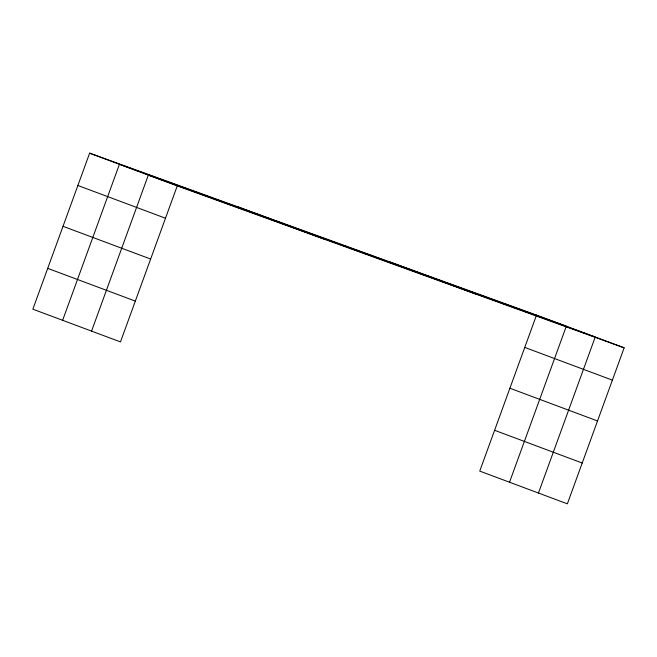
<?xml version="1.0" encoding="UTF-8"?>
<svg xmlns="http://www.w3.org/2000/svg" width="657" height="657" viewBox="0 0 657 657"><rect width="100%" height="100%" fill="white"/><g stroke="black" fill="none" stroke-linecap="round" stroke-linejoin="round"><path stroke-width="0.99" d="M89.639 153.163L32.85 309.184L120.477 341.911L177.259 185.898L89.639 153.163L536.523 315.089L624.15 347.816L567.361 503.837L479.741 471.102L536.523 315.089M62.645 320.312L119.426 164.291L566.318 326.217L509.528 482.23M91.561 331.112L148.342 175.099L595.234 337.016L538.444 493.037M177.259 185.898L624.15 347.816M389.051 261.65L476.678 294.385M237.111 206.602L324.739 239.329M524.754 347.413L612.381 380.148M77.871 185.488L165.498 218.223M509.898 388.23L597.525 420.965M63.015 226.312L150.642 259.039M494.598 430.286L582.217 463.021M47.706 268.36L135.334 301.095"/></g></svg>
